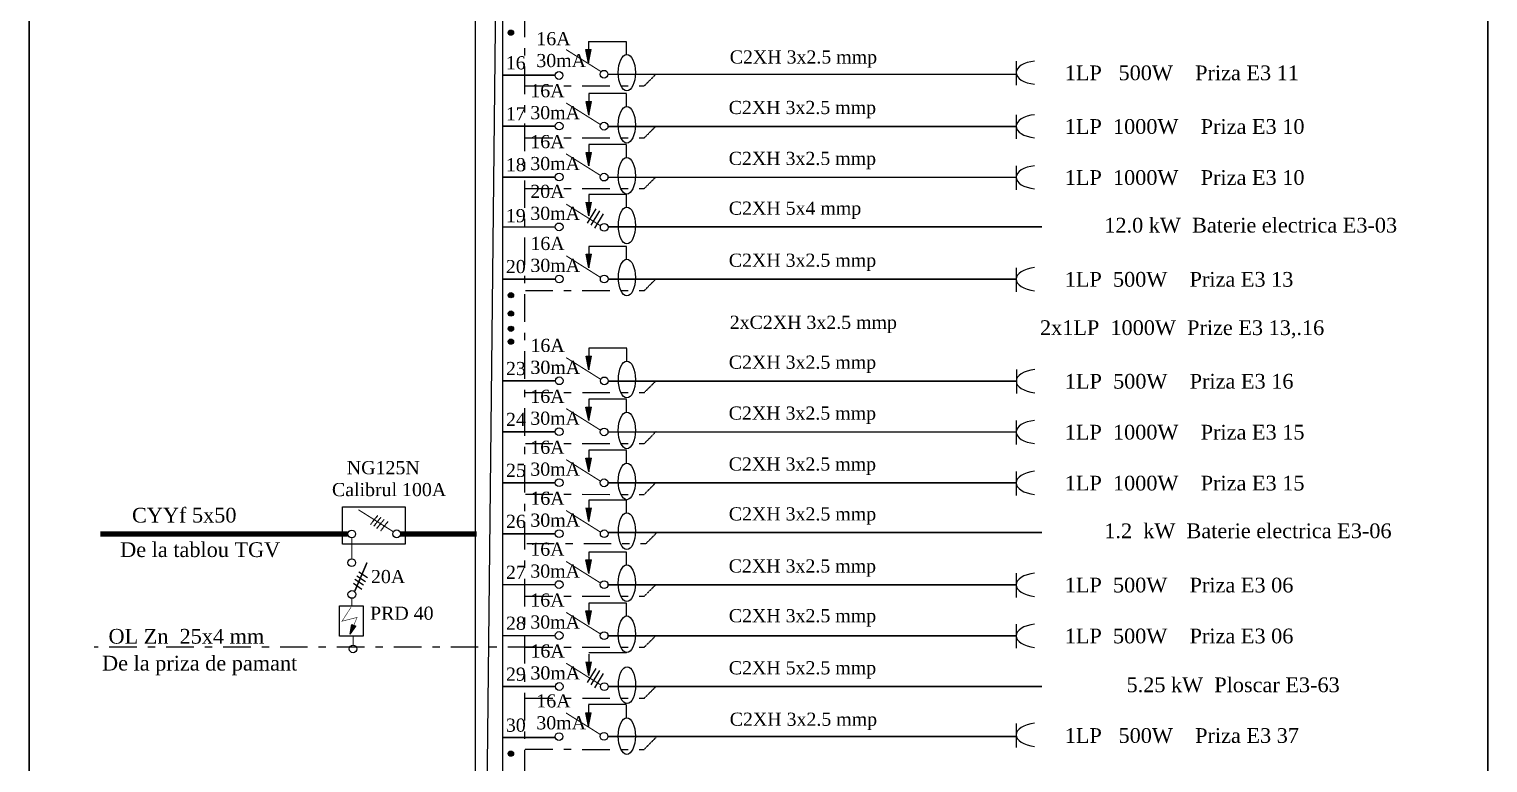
# Model space of a CAD drawing. Header units: inches. Extents: x -369701 to 85886, y 28217 to 66726.
# Drawn here: x -21150 to -7135, y 42140 to 49186 of the extents above; entities that cross this region are included whole.
import ezdxf

# ---------------------------------------------------------------- set-up
doc = ezdxf.new("R2010")
doc.units = ezdxf.units.IN
doc.header["$MEASUREMENT"] = 0
doc.linetypes.add('DOUBLE_DASHED', pattern=[1.093611, 0.529167, -0.211667, 0.141111, -0.211667])
doc.layers.add('Circuite', color=7, linetype='Continuous', lineweight=25)
for name, color, linetype in [('circuite iluminat normal', 7, 'Continuous'), ('circuite prize normal', 7, 'Continuous'), ('ELECTRICAL', 7, 'Continuous')]:
    doc.layers.add(name, color=color, linetype=linetype)
doc.styles.get("Standard").update_dxf_attribs({"font": 'arial.ttf'})

msp = doc.modelspace()

# ---------------------------------------------------------------- hatches: boundary and pattern name
at = {"layer": 'Circuite', "linetype": 'Continuous'}
h = msp.add_hatch(color=256, dxfattribs=at)
h.paths.add_polyline_path([(-15775, 48862), (-15775, 48991), (-15801, 48991)])
h.paths.add_polyline_path([(-15749, 48991), (-15775, 48991), (-15775, 48862)])
h = msp.add_hatch(color=256, dxfattribs=at)
h.paths.add_polyline_path([(-15774, 48362), (-15774, 48491), (-15800, 48491)])
h.paths.add_polyline_path([(-15748, 48491), (-15774, 48491), (-15774, 48362)])
h = msp.add_hatch(color=256, dxfattribs=at)
h.paths.add_polyline_path([(-15774, 48362), (-15774, 48491), (-15800, 48491)])
h.paths.add_polyline_path([(-15748, 48491), (-15774, 48491), (-15774, 48362)])
h = msp.add_hatch(color=256, dxfattribs=at)
h.paths.add_polyline_path([(-15774, 47872), (-15774, 48002), (-15800, 48002)])
h.paths.add_polyline_path([(-15748, 48002), (-15774, 48002), (-15774, 47872)])
h = msp.add_hatch(color=256, dxfattribs=at)
h.paths.add_polyline_path([(-15774, 47872), (-15774, 48002), (-15800, 48002)])
h.paths.add_polyline_path([(-15748, 48002), (-15774, 48002), (-15774, 47872)])
h = msp.add_hatch(color=256, dxfattribs=at)
h.paths.add_polyline_path([(-15774, 47394), (-15774, 47524), (-15800, 47524)])
h.paths.add_polyline_path([(-15748, 47524), (-15774, 47524), (-15774, 47394)])
h = msp.add_hatch(color=256, dxfattribs=at)
h.paths.add_polyline_path([(-15774, 47394), (-15774, 47524), (-15800, 47524)])
h.paths.add_polyline_path([(-15748, 47524), (-15774, 47524), (-15774, 47394)])
h = msp.add_hatch(color=256, dxfattribs=at)
h.paths.add_polyline_path([(-15774, 46894), (-15774, 47024), (-15800, 47024)])
h.paths.add_polyline_path([(-15747, 47024), (-15774, 47024), (-15774, 46894)])
h = msp.add_hatch(color=256, dxfattribs=at)
h.paths.add_polyline_path([(-15774, 46894), (-15774, 47024), (-15800, 47024)])
h.paths.add_polyline_path([(-15747, 47024), (-15774, 47024), (-15774, 46894)])
h = msp.add_hatch(color=256, dxfattribs=at)
h.paths.add_polyline_path([(-15773, 45915), (-15773, 46045), (-15799, 46045)])
h.paths.add_polyline_path([(-15747, 46045), (-15773, 46045), (-15773, 45915)])
h = msp.add_hatch(color=256, dxfattribs=at)
h.paths.add_polyline_path([(-15773, 45915), (-15773, 46045), (-15799, 46045)])
h.paths.add_polyline_path([(-15747, 46045), (-15773, 46045), (-15773, 45915)])
h = msp.add_hatch(color=256, dxfattribs=at)
h.paths.add_polyline_path([(-15774, 45426), (-15774, 45556), (-15801, 45556)])
h.paths.add_polyline_path([(-15748, 45556), (-15774, 45556), (-15774, 45426)])
h = msp.add_hatch(color=256, dxfattribs=at)
h.paths.add_polyline_path([(-15774, 45426), (-15774, 45556), (-15801, 45556)])
h.paths.add_polyline_path([(-15748, 45556), (-15774, 45556), (-15774, 45426)])
h = msp.add_hatch(color=256, dxfattribs=at)
h.paths.add_polyline_path([(-15774, 44937), (-15774, 45067), (-15801, 45067)])
h.paths.add_polyline_path([(-15748, 45067), (-15774, 45067), (-15774, 44937)])
h = msp.add_hatch(color=256, dxfattribs=at)
h.paths.add_polyline_path([(-15774, 44937), (-15774, 45067), (-15801, 45067)])
h.paths.add_polyline_path([(-15748, 45067), (-15774, 45067), (-15774, 44937)])
h = msp.add_hatch(color=256, dxfattribs=at)
h.paths.add_polyline_path([(-15774, 44458), (-15774, 44588), (-15800, 44588)])
h.paths.add_polyline_path([(-15748, 44588), (-15774, 44588), (-15774, 44458)])
h = msp.add_hatch(color=256, dxfattribs=at)
h.paths.add_polyline_path([(-15774, 44458), (-15774, 44588), (-15800, 44588)])
h.paths.add_polyline_path([(-15748, 44588), (-15774, 44588), (-15774, 44458)])
h = msp.add_hatch(color=256, dxfattribs=at)
h.paths.add_polyline_path([(-15774, 43958), (-15774, 44088), (-15801, 44088)])
h.paths.add_polyline_path([(-15748, 44088), (-15774, 44088), (-15774, 43958)])
h = msp.add_hatch(color=256, dxfattribs=at)
h.paths.add_polyline_path([(-15774, 43958), (-15774, 44088), (-15801, 44088)])
h.paths.add_polyline_path([(-15748, 44088), (-15774, 44088), (-15774, 43958)])
h = msp.add_hatch(color=256, dxfattribs=at)
h.paths.add_polyline_path([(-15774, 43469), (-15774, 43599), (-15801, 43599)])
h.paths.add_polyline_path([(-15748, 43599), (-15774, 43599), (-15774, 43469)])
h = msp.add_hatch(color=256, dxfattribs=at)
h.paths.add_polyline_path([(-15774, 43469), (-15774, 43599), (-15801, 43599)])
h.paths.add_polyline_path([(-15748, 43599), (-15774, 43599), (-15774, 43469)])
h = msp.add_hatch(color=256, dxfattribs=at)
h.paths.add_polyline_path([(-18031, 43462), (-18049, 43469), (-18065, 43379)])
h.paths.add_polyline_path([(-18011, 43453), (-18031, 43462), (-18065, 43379), (-18066, 43375)])
h = msp.add_hatch(color=256, dxfattribs=at)
h.paths.add_polyline_path([(-15773, 42980), (-15773, 43110), (-15799, 43110)])
h.paths.add_polyline_path([(-15747, 43110), (-15773, 43110), (-15773, 42980)])
h = msp.add_hatch(color=256, dxfattribs=at)
h.paths.add_polyline_path([(-15773, 42980), (-15773, 43110), (-15799, 43110)])
h.paths.add_polyline_path([(-15747, 43110), (-15773, 43110), (-15773, 42980)])
h = msp.add_hatch(color=256, dxfattribs=at)
h.paths.add_polyline_path([(-15775, 42491), (-15775, 42620), (-15801, 42620)])
h.paths.add_polyline_path([(-15749, 42620), (-15775, 42620), (-15775, 42491)])
at = {"layer": 'circuite iluminat normal'}
h = msp.add_hatch(color=256, dxfattribs=at)
h.paths.add_polyline_path([(-16530, 49129, 0.528515), (-16498, 49154), (-16525, 49142)])
h.paths.add_polyline_path([(-16530, 49129), (-16525, 49142), (-16541, 49135, 0.127588)])
h.paths.add_polyline_path([(-16541, 49135), (-16498, 49154, 0.086363), (-16500, 49162, 0.099878), (-16506, 49170), (-16548, 49152, 0.099878), (-16545, 49143, 0.086363)])
h.paths.add_polyline_path([(-16548, 49152), (-16506, 49170, 0.664213)])
h = msp.add_hatch(color=256, dxfattribs=at)
h.paths.add_polyline_path([(-16528, 49129, 0.528515), (-16496, 49154), (-16523, 49142)])
h.paths.add_polyline_path([(-16528, 49129), (-16523, 49142), (-16539, 49135, 0.127588)])
h.paths.add_polyline_path([(-16539, 49135), (-16496, 49154, 0.086363), (-16498, 49162, 0.099878), (-16504, 49170), (-16546, 49152, 0.099878), (-16544, 49143, 0.086363)])
h.paths.add_polyline_path([(-16546, 49152), (-16504, 49170, 0.664213)])
h = msp.add_hatch(color=256, dxfattribs=at)
h.paths.add_polyline_path([(-16530, 46608, 0.528515), (-16498, 46633), (-16525, 46621)])
h.paths.add_polyline_path([(-16530, 46608), (-16525, 46621), (-16540, 46614, 0.127588)])
h.paths.add_polyline_path([(-16540, 46614), (-16498, 46633, 0.086363), (-16500, 46641, 0.099878), (-16505, 46649), (-16547, 46631, 0.099878), (-16545, 46621, 0.086363)])
h.paths.add_polyline_path([(-16547, 46631), (-16505, 46649, 0.664213)])
h = msp.add_hatch(color=256, dxfattribs=at)
h.paths.add_polyline_path([(-16528, 46608, 0.528515), (-16496, 46633), (-16523, 46621)])
h.paths.add_polyline_path([(-16528, 46608), (-16523, 46621), (-16539, 46614, 0.127588)])
h.paths.add_polyline_path([(-16539, 46614), (-16496, 46633, 0.086363), (-16498, 46641, 0.099878), (-16504, 46649), (-16545, 46631, 0.099878), (-16543, 46621, 0.086363)])
h.paths.add_polyline_path([(-16545, 46631), (-16504, 46649, 0.664213)])
h = msp.add_hatch(color=256, dxfattribs=at)
h.paths.add_polyline_path([(-16530, 46431, 0.528515), (-16498, 46457), (-16525, 46445)])
h.paths.add_polyline_path([(-16530, 46431), (-16525, 46445), (-16540, 46438, 0.127588)])
h.paths.add_polyline_path([(-16540, 46438), (-16498, 46457, 0.086363), (-16500, 46465, 0.099878), (-16505, 46473), (-16547, 46455, 0.099878), (-16545, 46445, 0.086363)])
h.paths.add_polyline_path([(-16547, 46455), (-16505, 46473, 0.664213)])
h = msp.add_hatch(color=256, dxfattribs=at)
h.paths.add_polyline_path([(-16528, 46431, 0.528515), (-16496, 46457), (-16523, 46445)])
h.paths.add_polyline_path([(-16528, 46431), (-16523, 46445), (-16539, 46438, 0.127588)])
h.paths.add_polyline_path([(-16539, 46438), (-16496, 46457, 0.086363), (-16498, 46465, 0.099878), (-16504, 46473), (-16545, 46455, 0.099878), (-16543, 46445, 0.086363)])
h.paths.add_polyline_path([(-16545, 46455), (-16504, 46473, 0.664213)])
h = msp.add_hatch(color=256, dxfattribs=at)
h.paths.add_polyline_path([(-16530, 46285, 0.528515), (-16498, 46310), (-16525, 46298)])
h.paths.add_polyline_path([(-16530, 46285), (-16525, 46298), (-16540, 46291, 0.127588)])
h.paths.add_polyline_path([(-16540, 46291), (-16498, 46310, 0.086363), (-16500, 46318, 0.099878), (-16505, 46326), (-16547, 46308, 0.099878), (-16545, 46298, 0.086363)])
h.paths.add_polyline_path([(-16547, 46308), (-16505, 46326, 0.664213)])
h = msp.add_hatch(color=256, dxfattribs=at)
h.paths.add_polyline_path([(-16528, 46285, 0.528515), (-16496, 46310), (-16523, 46298)])
h.paths.add_polyline_path([(-16528, 46285), (-16523, 46298), (-16539, 46291, 0.127588)])
h.paths.add_polyline_path([(-16539, 46291), (-16496, 46310, 0.086363), (-16498, 46318, 0.099878), (-16504, 46326), (-16545, 46308, 0.099878), (-16543, 46298, 0.086363)])
h.paths.add_polyline_path([(-16545, 46308), (-16504, 46326, 0.664213)])
h = msp.add_hatch(color=256, dxfattribs=at)
h.paths.add_polyline_path([(-16530, 46161, 0.528515), (-16498, 46186), (-16525, 46175)])
h.paths.add_polyline_path([(-16530, 46161), (-16525, 46175), (-16540, 46168, 0.127588)])
h.paths.add_polyline_path([(-16540, 46168), (-16498, 46186, 0.086363), (-16500, 46195, 0.099878), (-16505, 46203), (-16547, 46184, 0.099878), (-16545, 46175, 0.086363)])
h.paths.add_polyline_path([(-16547, 46184), (-16505, 46203, 0.664213)])
h = msp.add_hatch(color=256, dxfattribs=at)
h.paths.add_polyline_path([(-16528, 46161, 0.528515), (-16496, 46186), (-16523, 46175)])
h.paths.add_polyline_path([(-16528, 46161), (-16523, 46175), (-16539, 46168, 0.127588)])
h.paths.add_polyline_path([(-16539, 46168), (-16496, 46186, 0.086363), (-16498, 46195, 0.099878), (-16504, 46203), (-16545, 46184, 0.099878), (-16543, 46175, 0.086363)])
h.paths.add_polyline_path([(-16545, 46184), (-16504, 46203, 0.664213)])
h = msp.add_hatch(color=256, dxfattribs=at)
h.paths.add_polyline_path([(-16530, 42205, 0.528515), (-16498, 42230), (-16525, 42218)])
h.paths.add_polyline_path([(-16530, 42205), (-16525, 42218), (-16541, 42211, 0.127588)])
h.paths.add_polyline_path([(-16541, 42211), (-16498, 42230, 0.086363), (-16500, 42238, 0.099878), (-16506, 42246), (-16547, 42228, 0.099878), (-16545, 42218, 0.086363)])
h.paths.add_polyline_path([(-16547, 42228), (-16506, 42246, 0.664213)])
h = msp.add_hatch(color=256, dxfattribs=at)
h.paths.add_polyline_path([(-16528, 42205, 0.528515), (-16496, 42230), (-16523, 42218)])
h.paths.add_polyline_path([(-16528, 42205), (-16523, 42218), (-16539, 42211, 0.127588)])
h.paths.add_polyline_path([(-16539, 42211), (-16496, 42230, 0.086363), (-16498, 42238, 0.099878), (-16504, 42246), (-16546, 42228, 0.099878), (-16544, 42218, 0.086363)])
h.paths.add_polyline_path([(-16546, 42228), (-16504, 42246, 0.664213)])

# ---------------------------------------------------------------- linework, layer by layer
at = {"layer": 'Circuite', "linetype": 'DOUBLE_DASHED', "ltscale": 500}
for p, q in [((-16390, 53748), (-16390, 31028)), ((-16288, 43251), (-20525, 43251))]:
    msp.add_line(p, q, dxfattribs=at)
at = {"layer": 'Circuite', "linetype": 'Continuous'}
for p, q in [((-15775, 49067), (-15775, 48861)), ((-15411, 49065), (-15775, 49065)), ((-15411, 48945), (-15411, 49065)), ((-15775, 48862), (-15801, 48991)), ((-15801, 48991), (-15749, 48991)), ((-15775, 48862), (-15749, 48991)), ((-15774, 48567), (-15774, 48361)), ((-15410, 48567), (-15774, 48567)), ((-15410, 48445), (-15410, 48565)), ((-15800, 48491), (-15748, 48491)), ((-15774, 48362), (-15800, 48491)), ((-15800, 48491), (-15748, 48491)), ((-15774, 48362), (-15748, 48491)), ((-15774, 48362), (-15748, 48491)), ((-15774, 48077), (-15774, 47872)), ((-15410, 48077), (-15774, 48077)), ((-15410, 47956), (-15410, 48076)), ((-15800, 48002), (-15748, 48002)), ((-15774, 47872), (-15800, 48002)), ((-15800, 48002), (-15748, 48002)), ((-15774, 47872), (-15748, 48002)), ((-15774, 47872), (-15748, 48002)), ((-15774, 47394), (-15800, 47524)), ((-15800, 47522), (-15748, 47522)), ((-15800, 47522), (-15748, 47522)), ((-15774, 47599), (-15774, 47393)), ((-15410, 47598), (-15774, 47598)), ((-15774, 47394), (-15748, 47524)), ((-15774, 47394), (-15748, 47524)), ((-15410, 47477), (-15410, 47598)), ((-15774, 47099), (-15774, 46893)), ((-15410, 47099), (-15774, 47099)), ((-15410, 46977), (-15410, 47098)), ((-15800, 47024), (-15747, 47024)), ((-15774, 46894), (-15800, 47024)), ((-15800, 47024), (-15747, 47024)), ((-15774, 46894), (-15747, 47024)), ((-15774, 46894), (-15747, 47024)), ((-15773, 46121), (-15773, 45915)), ((-15409, 46121), (-15773, 46121)), ((-15409, 45999), (-15409, 46119)), ((-15799, 46045), (-15747, 46045)), ((-15773, 45915), (-15799, 46045)), ((-15799, 46045), (-15747, 46045)), ((-15773, 45915), (-15747, 46045)), ((-15773, 45915), (-15747, 46045)), ((-15801, 45556), (-15748, 45556)), ((-15774, 45426), (-15801, 45556)), ((-15801, 45556), (-15748, 45556)), ((-15774, 45631), (-15774, 45426)), ((-15410, 45631), (-15774, 45631)), ((-15774, 45426), (-15748, 45556)), ((-15774, 45426), (-15748, 45556)), ((-15410, 45510), (-15410, 45630)), ((-15774, 45142), (-15774, 44936)), ((-15410, 45142), (-15774, 45142)), ((-15410, 45020), (-15410, 45141)), ((-15801, 45067), (-15748, 45067)), ((-15774, 44937), (-15801, 45067)), ((-15801, 45067), (-15748, 45067)), ((-15774, 44937), (-15748, 45067)), ((-15774, 44937), (-15748, 45067)), ((-15774, 44458), (-15800, 44588)), ((-15800, 44587), (-15748, 44587)), ((-15800, 44587), (-15748, 44587)), ((-15774, 44664), (-15774, 44458)), ((-15410, 44662), (-15774, 44662)), ((-15774, 44458), (-15748, 44588)), ((-15774, 44458), (-15748, 44588)), ((-15410, 44542), (-15410, 44662)), ((-15774, 44164), (-15774, 43958)), ((-15410, 44164), (-15774, 44164)), ((-15410, 44042), (-15410, 44162)), ((-15801, 44088), (-15748, 44088)), ((-15774, 43958), (-15801, 44088)), ((-15801, 44088), (-15748, 44088)), ((-15774, 43958), (-15748, 44088)), ((-15774, 43958), (-15748, 44088)), ((-18021, 43903), (-17939, 43848)), ((-18001, 43935), (-17920, 43881)), ((-17982, 43974), (-17901, 43920)), ((-18034, 43864), (-17953, 43809)), ((-15801, 43599), (-15748, 43599)), ((-15774, 43469), (-15801, 43599)), ((-15801, 43599), (-15748, 43599)), ((-15774, 43674), (-15774, 43469)), ((-15410, 43674), (-15774, 43674)), ((-15774, 43469), (-15748, 43599)), ((-15774, 43469), (-15748, 43599)), ((-15410, 43553), (-15410, 43673)), ((-18067, 43375), (-18011, 43453)), ((-18066, 43374), (-18049, 43469)), ((-18049, 43469), (-18011, 43453)), ((-15410, 43195), (-15774, 43195)), ((-15773, 43185), (-15773, 42980)), ((-15773, 42980), (-15799, 43110)), ((-15773, 42980), (-15747, 43110)), ((-15773, 42980), (-15747, 43110)), ((-15775, 42491), (-15801, 42620)), ((-15801, 42620), (-15749, 42620)), ((-15411, 42700), (-15775, 42700)), ((-15775, 42696), (-15775, 42490)), ((-15775, 42491), (-15749, 42620)), ((-15411, 42574), (-15411, 42695))]:
    msp.add_line(p, q, dxfattribs=at)
at = {"layer": 'Circuite'}
for p, q in [((-15786, 47324), (-15702, 47461)), ((-15751, 47303), (-15667, 47440)), ((-15716, 47275), (-15631, 47412)), ((-15786, 42910), (-15701, 43047)), ((-15751, 42889), (-15666, 43026)), ((-15716, 42861), (-15631, 42998))]:
    msp.add_line(p, q, dxfattribs=at)
at = {"layer": 'Circuite', "linetype": 'Continuous'}
for points in [[(-7135, 28226), (-7135, 56259), (-21150, 56259), (-21150, 28226)], [(-18140, 44599), (-17539, 44599), (-17539, 44240), (-18140, 44240)], [(-18168, 43647), (-17942, 43647), (-17942, 43356), (-18168, 43356)]]:
    msp.add_lwpolyline(points, close=True, dxfattribs=at)
at = {"layer": 'Circuite', "linetype": 'Continuous', "flags": 128}
for points, const_width in [([(-18050, 44305), (-18050, 44099)], 10.1), ([(-18023, 43786), (-17904, 44064)], 15), ([(-18057, 43635), (-18145, 43500), (-18000, 43536), (-18057, 43398), (-18057, 43398)], 5.06), ([(-18050, 43720), (-18050, 43647)], 10.1), ([(-18038, 43356), (-18038, 43269)], 10.1)]:
    msp.add_lwpolyline(points, dxfattribs=dict(at, const_width=const_width))
at = {"layer": 'Circuite', "linetype": 'Continuous'}
for centre in [(-18051, 44062), (-18050, 43757), (-18038, 43234)]:
    msp.add_circle(centre, 37.2, dxfattribs=at)
for centre in [(-15408, 48768), (-15408, 48268), (-15408, 48268), (-15408, 48268), (-15408, 47778), (-15408, 47778), (-15408, 47778), (-15407, 47300), (-15407, 47300), (-15407, 46800), (-15407, 46800), (-15407, 46800), (-15407, 45821), (-15407, 45821), (-15407, 45821), (-15408, 45332), (-15408, 45332), (-15408, 45332), (-15408, 44843), (-15408, 44843), (-15408, 44843), (-15407, 44365), (-15407, 44365), (-15408, 43865), (-15408, 43865), (-15408, 43865), (-15408, 43375), (-15408, 43375), (-15408, 43375), (-15406, 42886), (-15406, 42886), (-15406, 42886), (-15408, 42397)]:
    msp.add_ellipse(centre, major_axis=(0, 176), ratio=0.466655, dxfattribs=at)
at = {"layer": 'circuite iluminat normal'}
msp.add_lwpolyline([(-16862, 55579), (-16603, 55579), (-16603, 31838), (-16862, 31838)], close=True, dxfattribs=at)
for centre in [(-16523, 49152), (-16521, 49152), (-16522, 46631), (-16521, 46631), (-16522, 46455), (-16521, 46455), (-16522, 46308), (-16521, 46308), (-16522, 46185), (-16521, 46185), (-16523, 42228), (-16521, 42228)]:
    msp.add_circle(centre, 24.8, dxfattribs=at)
at = {"layer": 'circuite prize normal'}
msp.add_lwpolyline([(-7135, 28226), (-21150, 28226), (-21150, 56259), (-7135, 56259)], close=True, dxfattribs=at)
at = {"layer": 'ELECTRICAL', "linetype": 'Continuous'}
for p, q in [((-16603, 55579), (-16862, 31838)), ((-18088, 44338), (-18088, 44338))]:
    msp.add_line(p, q, dxfattribs=at)
at = {"layer": 'ELECTRICAL', "color": 7, "linetype": 'Continuous'}
for p, q in [((-11666, 48878), (-11666, 48648)), ((-11666, 48363), (-11666, 48132)), ((-11666, 47873), (-11666, 47643)), ((-11666, 46895), (-11666, 46664)), ((-11665, 45917), (-11665, 45686)), ((-11666, 45427), (-11666, 45197)), ((-11666, 44938), (-11666, 44708)), ((-11666, 43960), (-11666, 43729)), ((-11666, 43470), (-11666, 43240)), ((-11666, 42519), (-11666, 42288))]:
    msp.add_line(p, q, dxfattribs=at)
at = {"layer": 'ELECTRICAL', "linetype": 'DOUBLE_DASHED', "ltscale": 500}
for p, q in [((-16384, 48641), (-15241, 48640)), ((-16383, 48143), (-15240, 48143)), ((-16383, 47654), (-15240, 47654)), ((-16383, 46676), (-15239, 46675)), ((-16382, 45697), (-15239, 45697)), ((-16383, 45208), (-15240, 45207)), ((-16383, 44719), (-15240, 44718)), ((-16369, 44246), (-15225, 44245)), ((-16383, 43740), (-15240, 43740)), ((-16383, 43251), (-15240, 43250)), ((-16382, 42762), (-15239, 42761)), ((-16384, 42270), (-15241, 42269))]:
    msp.add_line(p, q, dxfattribs=at)
at = {"layer": 'ELECTRICAL', "linetype": 'DOUBLE_DASHED'}
for p, q in [((-15241, 48640), (-15127, 48754)), ((-15240, 48143), (-15127, 48256)), ((-15240, 47654), (-15127, 47767)), ((-15239, 46675), (-15126, 46789)), ((-15239, 45697), (-15125, 45810)), ((-15240, 45207), (-15127, 45321)), ((-15240, 44718), (-15127, 44832)), ((-17869, 44430), (-17800, 44516)), ((-17839, 44412), (-17770, 44498)), ((-17809, 44392), (-17739, 44478)), ((-17772, 44369), (-17703, 44456)), ((-15225, 44245), (-15112, 44359)), ((-15240, 43740), (-15127, 43853)), ((-15240, 43250), (-15127, 43364)), ((-15239, 42761), (-15125, 42875)), ((-15241, 42269), (-15127, 42383)), ((-15241, 42269), (-15127, 42383))]:
    msp.add_line(p, q, dxfattribs=at)
at = {"layer": 'ELECTRICAL', "linetype": 'Continuous', "flags": 128}
for points, const_width in [([(-15657, 48779), (-15992, 48990)], 10.1), ([(-15657, 48779), (-15992, 48990)], 10.1), ([(-15657, 48779), (-15992, 48990)], 10.1), ([(-16604, 48743), (-16096, 48743)], 15.2), ([(-15589, 48752), (-11666, 48752)], 15.2), ([(-15655, 48266), (-15991, 48477)], 10.1), ([(-15655, 48266), (-15991, 48477)], 10.1), ([(-16604, 48254), (-16095, 48254)], 15.2), ([(-15589, 48252), (-11666, 48252)], 15.2), ([(-15655, 47777), (-15991, 47988)], 10.1), ([(-15655, 47777), (-15991, 47988)], 10.1), ([(-16604, 47765), (-16095, 47765)], 15.2), ([(-15589, 47763), (-11666, 47763)], 15.2), ([(-15655, 47294), (-15990, 47505)], 10.1), ([(-15655, 47294), (-15990, 47505)], 10.1), ([(-16603, 47286), (-16095, 47286)], 15.2), ([(-15590, 47287), (-11419, 47287)], 15.2), ([(-14848, 47287), (-11960, 47287)], 15.2), ([(-15655, 46798), (-15990, 47009)], 10.1), ([(-15655, 46798), (-15990, 47009)], 10.1), ([(-16603, 46786), (-16094, 46786)], 15.2), ([(-15588, 46784), (-11666, 46784)], 15.2), ([(-15654, 45820), (-15990, 46031)], 10.1), ([(-15654, 45820), (-15990, 46031)], 10.1), ([(-16602, 45808), (-16094, 45808)], 15.2), ([(-15588, 45806), (-11665, 45806)], 15.2), ([(-15655, 45331), (-15991, 45542)], 10.1), ([(-15655, 45331), (-15991, 45542)], 10.1), ([(-16604, 45318), (-16095, 45318)], 15.2), ([(-15589, 45317), (-11666, 45317)], 15.2), ([(-15655, 44841), (-15991, 45052)], 10.1), ([(-15655, 44841), (-15991, 45052)], 10.1), ([(-16604, 44829), (-16095, 44829)], 15.2), ([(-15589, 44828), (-11666, 44828)], 15.2), ([(-17651, 44359), (-17986, 44570)], 10.1), ([(-15655, 44352), (-15991, 44563)], 10.1), ([(-15655, 44352), (-15991, 44563)], 10.1), ([(-18089, 44338), (-20468, 44338)], 50.6), ([(-17583, 44338), (-16852, 44338)], 50.6), ([(-16603, 44340), (-16095, 44340)], 15.2), ([(-15590, 44352), (-11419, 44352)], 15.2), ([(-14848, 44352), (-11960, 44352)], 15.2), ([(-15655, 43863), (-15991, 44074)], 10.1), ([(-16604, 43851), (-16095, 43851)], 15.2), ([(-15589, 43849), (-11666, 43849)], 15.2), ([(-15655, 43374), (-15991, 43585)], 10.1), ([(-16604, 43361), (-16095, 43361)], 15.2), ([(-16603, 43361), (-16095, 43361)], 15.2), ([(-15589, 43360), (-11666, 43360)], 15.2), ([(-15654, 42885), (-15990, 43096)], 10.1), ([(-15654, 42885), (-15990, 43096)], 10.1), ([(-16602, 42872), (-16094, 42872)], 15.2), ([(-15590, 42873), (-11418, 42873)], 15.2), ([(-14847, 42873), (-11959, 42873)], 15.2), ([(-15656, 42408), (-15992, 42619)], 10.1), ([(-15656, 42408), (-15992, 42619)], 10.1), ([(-15656, 42408), (-15992, 42619)], 10.1), ([(-16604, 42383), (-16096, 42383)], 15.2), ([(-16601, 42383), (-16093, 42383)], 15.2), ([(-15589, 42393), (-11666, 42393)], 15.2)]:
    msp.add_lwpolyline(points, dxfattribs=dict(at, const_width=const_width))
at = {"layer": 'ELECTRICAL', "linetype": 'Continuous'}
for centre in [(-16059, 48741), (-15627, 48753), (-16058, 48255), (-15626, 48254), (-16058, 47766), (-15626, 47765), (-16058, 47287), (-15625, 47282), (-16057, 46787), (-15625, 46786), (-16057, 45809), (-15624, 45808), (-16058, 45320), (-15626, 45318), (-16058, 44830), (-15626, 44829), (-18051, 44338), (-17619, 44339), (-16058, 44341), (-15625, 44340), (-16058, 43852), (-15626, 43851), (-16058, 43363), (-15626, 43361), (-16057, 42873), (-15624, 42872), (-16059, 42392), (-15627, 42394)]:
    msp.add_circle(centre, 37.2, dxfattribs=at)
at = {"layer": 'ELECTRICAL', "color": 7, "linetype": 'Continuous'}
for centre in [(-11432, 48768), (-11432, 48253), (-11432, 47763), (-11432, 46785), (-11431, 45806), (-11432, 45317), (-11432, 44828), (-11432, 43850), (-11432, 43360), (-11432, 42409)]:
    msp.add_ellipse(centre, major_axis=(-236, 0), ratio=0.487665, start_param=-1.324285, end_param=1.324285, dxfattribs=at)

# ---------------------------------------------------------------- texts
at = {"layer": 'Circuite', "linetype": 'Continuous', "attachment_point": 1}
for s, insert, char_height, width in [('{\\fTimes New Roman|b0|i0|c0|p18;16A\\P30mA}', (-16277, 49158), 126.25, 407.03), ('{\\fTimes New Roman|b0|i0|c0|p18;16A\\P30mA}', (-16335, 48658), 126.25, 407.03), ('{\\fTimes New Roman|b0|i0|c0|p18;16A\\P30mA}', (-16335, 48658), 126.25, 407.03), ('{\\fTimes New Roman|b0|i0|c0|p18;16A\\P30mA}', (-16335, 48169), 126.25, 407.03), ('{\\fTimes New Roman|b0|i0|c0|p18;16A\\P30mA}', (-16335, 48169), 126.25, 407.03), ('{\\fTimes New Roman|b0|i0|c0|p18;20A\\P30mA}', (-16335, 47691), 126.25, 407.03), ('{\\fTimes New Roman|b0|i0|c0|p18;16A\\P30mA}', (-16334, 47191), 126.25, 407.03), ('{\\fTimes New Roman|b0|i0|c0|p18;16A\\P30mA}', (-16334, 46212), 126.25, 407.03), ('{\\fTimes New Roman|b0|i0|c0|p18;16A\\P30mA}', (-16333, 46212), 126.25, 407.03), ('{\\fTimes New Roman|b0|i0|c0|p18;16A\\P30mA}', (-16335, 45723), 126.25, 407.03), ('{\\fTimes New Roman|b0|i0|c0|p18;16A\\P30mA}', (-16335, 45723), 126.25, 407.03), ('{\\fTimes New Roman|b0|i0|c0|p18;16A\\P30mA}', (-16335, 45234), 126.25, 407.03), ('{\\fTimes New Roman|b0|i0|c0|p18;16A\\P30mA}', (-16335, 45234), 126.25, 407.03), ('{\\fTimes New Roman|b0|i0|c0|p18;16A\\P30mA}', (-16335, 44744), 126.25, 407.03), ('{\\fTimes New Roman|b0|i0|c0|p18;16A\\P30mA}', (-16334, 44744), 126.25, 407.03), ('{\\fTimes New Roman|b0|i0|c0|p18;16A\\P30mA}', (-16335, 44255), 126.25, 407.03), ('{\\fTimes New Roman|b0|i0|c0|p18;16A\\P30mA}', (-16335, 43766), 126.25, 407.03), ('{\\fTimes New Roman|b0|i0|c0|p18;PRD 40}', (-17875, 43640), 126.38, 1127.52), ('{\\fTimes New Roman|b0|i0|c0|p18;16A\\P30mA}', (-16334, 43277), 126.25, 407.03), ('{\\fTimes New Roman|b0|i0|c0|p18;16A\\P30mA}', (-16333, 43277), 126.25, 407.03), ('{\\fTimes New Roman|b0|i0|c0|p18;16A\\P30mA}', (-16277, 42798), 126.25, 407.03)]:
    msp.add_mtext(s, dxfattribs=dict(at, insert=insert, char_height=char_height, width=width))
at = {"layer": 'ELECTRICAL', "linetype": 'Continuous', "attachment_point": 1}
for s, insert, char_height, width in [('{\\fTimes New Roman|b0|i0|c0|p18;16}', (-16571, 48926), 126.38, 407.44), ('{\\fTimes New Roman|b0|i0|c0|p18;17}', (-16570, 48436), 126.38, 407.44), ('{\\fTimes New Roman|b0|i0|c0|p18;18}', (-16570, 47947), 126.38, 407.44), ('{\\fTimes New Roman|b0|i0|c0|p18;19}', (-16570, 47458), 126.38, 407.44), ('{\\fTimes New Roman|b0|i0|c0|p18;20}', (-16570, 46969), 126.38, 407.44), ('{\\fTimes New Roman|b0|i0|c0|p18;23}', (-16569, 45990), 126.38, 407.44), ('{\\fTimes New Roman|b0|i0|c0|p18;24}', (-16569, 45501), 126.38, 407.44), ('{\\fTimes New Roman|b0|i0|c0|p18;   NG125N\\PCalibrul 100A}', (-18241, 45038), 126.38, 1443.2), ('{\\fTimes New Roman|b0|i0|c0|p18;25}', (-16569, 45012), 126.38, 407.44), ('{\\fTimes New Roman|b0|i0|c0|p18;26}', (-16569, 44522), 126.38, 407.44), ('{\\fTimes New Roman|b0|i0|c0|p18;         De la tablou TGV\\P                         }', (-20757, 44258), 141.54, 3139.93), ('{\\fTimes New Roman|b0|i0|c0|p18;27}', (-16569, 44033), 126.38, 407.44), ('{\\fTimes New Roman|b0|i0|c0|p18;20A}', (-17866, 43992), 126.38, 407.44), ('{\\fTimes New Roman|b0|i0|c0|p18;28}', (-16569, 43544), 126.38, 407.44), ('{\\fTimes New Roman|b0|i0|c0|p18;De la priza de pamant}', (-20450, 43168), 141.54, 3139.93), ('{\\fTimes New Roman|b0|i0|c0|p18;29}', (-16569, 43055), 126.38, 407.44), ('{\\fTimes New Roman|b0|i0|c0|p18;30}', (-16570, 42565), 126.38, 407.44)]:
    msp.add_mtext(s, dxfattribs=dict(at, insert=insert, char_height=char_height, width=width))
at = {"layer": 'ELECTRICAL', "linetype": 'DOUBLE_DASHED', "attachment_point": 1}
for s, insert, char_height, width in [('{\\fTimes New Roman|b0|i0|c0|p18;C2XH 3x2.5 mmp}', (-14419, 48982), 126.38, 2813.98), ('{\\fTimes New Roman|b0|i0|c0|p18;1LP   500W    Priza E3 11}', (-11200, 48837), 141.54, 8555.18), ('{\\fTimes New Roman|b0|i0|c0|p18;C2XH 3x2.5 mmp}', (-14429, 48497), 126.38, 2813.98), ('{\\fTimes New Roman|b0|i0|c0|p18;1LP  1000W    Priza E3 10}', (-11200, 48322), 141.54, 8555.18), ('{\\fTimes New Roman|b0|i0|c0|p18;C2XH 3x2.5 mmp}', (-14429, 48008), 126.38, 2813.98), ('{\\fTimes New Roman|b0|i0|c0|p18;1LP  1000W    Priza E3 10}', (-11200, 47832), 141.54, 8555.18), ('{\\fTimes New Roman|b0|i0|c0|p18;C2XH 5x4 mmp}', (-14428, 47530), 126.38, 2813.98), ('{\\fTimes New Roman|b0|i0|c0|p18;       12.0 kW  Baterie electrica E3-03}', (-11194, 47374), 141.54, 8555.18), ('{\\fTimes New Roman|b0|i0|c0|p18;C2XH 3x2.5 mmp}', (-14428, 47030), 126.38, 2813.98), ('{\\fTimes New Roman|b0|i0|c0|p18;1LP  500W    Priza E3 13}', (-11200, 46854), 141.54, 8555.18), ('{\\fTimes New Roman|b0|i0|c0|p18;2xC2XH 3x2.5 mmp}', (-14419, 46434), 126.38, 2813.98), ('{\\fTimes New Roman|b0|i0|c0|p18;2x1LP  1000W  Prize E3 13,.16}', (-11438, 46390), 141.54, 8555.18), ('{\\fTimes New Roman|b0|i0|c0|p18;C2XH 3x2.5 mmp}', (-14428, 46051), 126.38, 2813.98), ('{\\fTimes New Roman|b0|i0|c0|p18;1LP  500W    Priza E3 16}', (-11199, 45875), 141.54, 8555.18), ('{\\fTimes New Roman|b0|i0|c0|p18;C2XH 3x2.5 mmp}', (-14429, 45562), 126.38, 2813.98), ('{\\fTimes New Roman|b0|i0|c0|p18;1LP  1000W    Priza E3 15}', (-11200, 45386), 141.54, 8555.18), ('{\\fTimes New Roman|b0|i0|c0|p18;C2XH 3x2.5 mmp}', (-14429, 45073), 126.38, 2813.98), ('{\\fTimes New Roman|b0|i0|c0|p18;1LP  1000W    Priza E3 15}', (-11200, 44897), 141.54, 8555.18), ('{\\fTimes New Roman|b0|i0|c0|p18;    CYYf 5x50}', (-20376, 44589), 141.54, 2813.98), ('{\\fTimes New Roman|b0|i0|c0|p18;C2XH 3x2.5 mmp}', (-14428, 44594), 126.38, 2813.98), ('{\\fTimes New Roman|b0|i0|c0|p18;       1.2  kW  Baterie electrica E3-06}', (-11194, 44439), 141.54, 8555.18), ('{\\fTimes New Roman|b0|i0|c0|p18;C2XH 3x2.5 mmp}', (-14429, 44094), 126.38, 2813.98), ('{\\fTimes New Roman|b0|i0|c0|p18;1LP  500W    Priza E3 06}', (-11200, 43918), 141.54, 8555.18), ('{\\fTimes New Roman|b0|i0|c0|p18;C2XH 3x2.5 mmp}', (-14428, 43616), 126.38, 2813.98), ('{\\fTimes New Roman|b0|i0|c0|p18;OL Zn  25x4 mm}', (-20388, 43426), 141.54, 1941.33), ('{\\fTimes New Roman|b0|i0|c0|p18;1LP  500W    Priza E3 06}', (-11200, 43429), 141.54, 8555.18), ('{\\fTimes New Roman|b0|i0|c0|p18;C2XH 5x2.5 mmp}', (-14428, 43116), 126.38, 2813.98), ('{\\fTimes New Roman|b0|i0|c0|p18;           5.25 kW  Ploscar E3-63}', (-11194, 42960), 141.54, 8555.18), ('{\\fTimes New Roman|b0|i0|c0|p18;C2XH 3x2.5 mmp}', (-14419, 42622), 126.38, 2813.98), ('{\\fTimes New Roman|b0|i0|c0|p18;1LP   500W    Priza E3 37}', (-11200, 42473), 141.54, 8555.18)]:
    msp.add_mtext(s, dxfattribs=dict(at, insert=insert, char_height=char_height, width=width))

doc.saveas('drawing.dxf')
